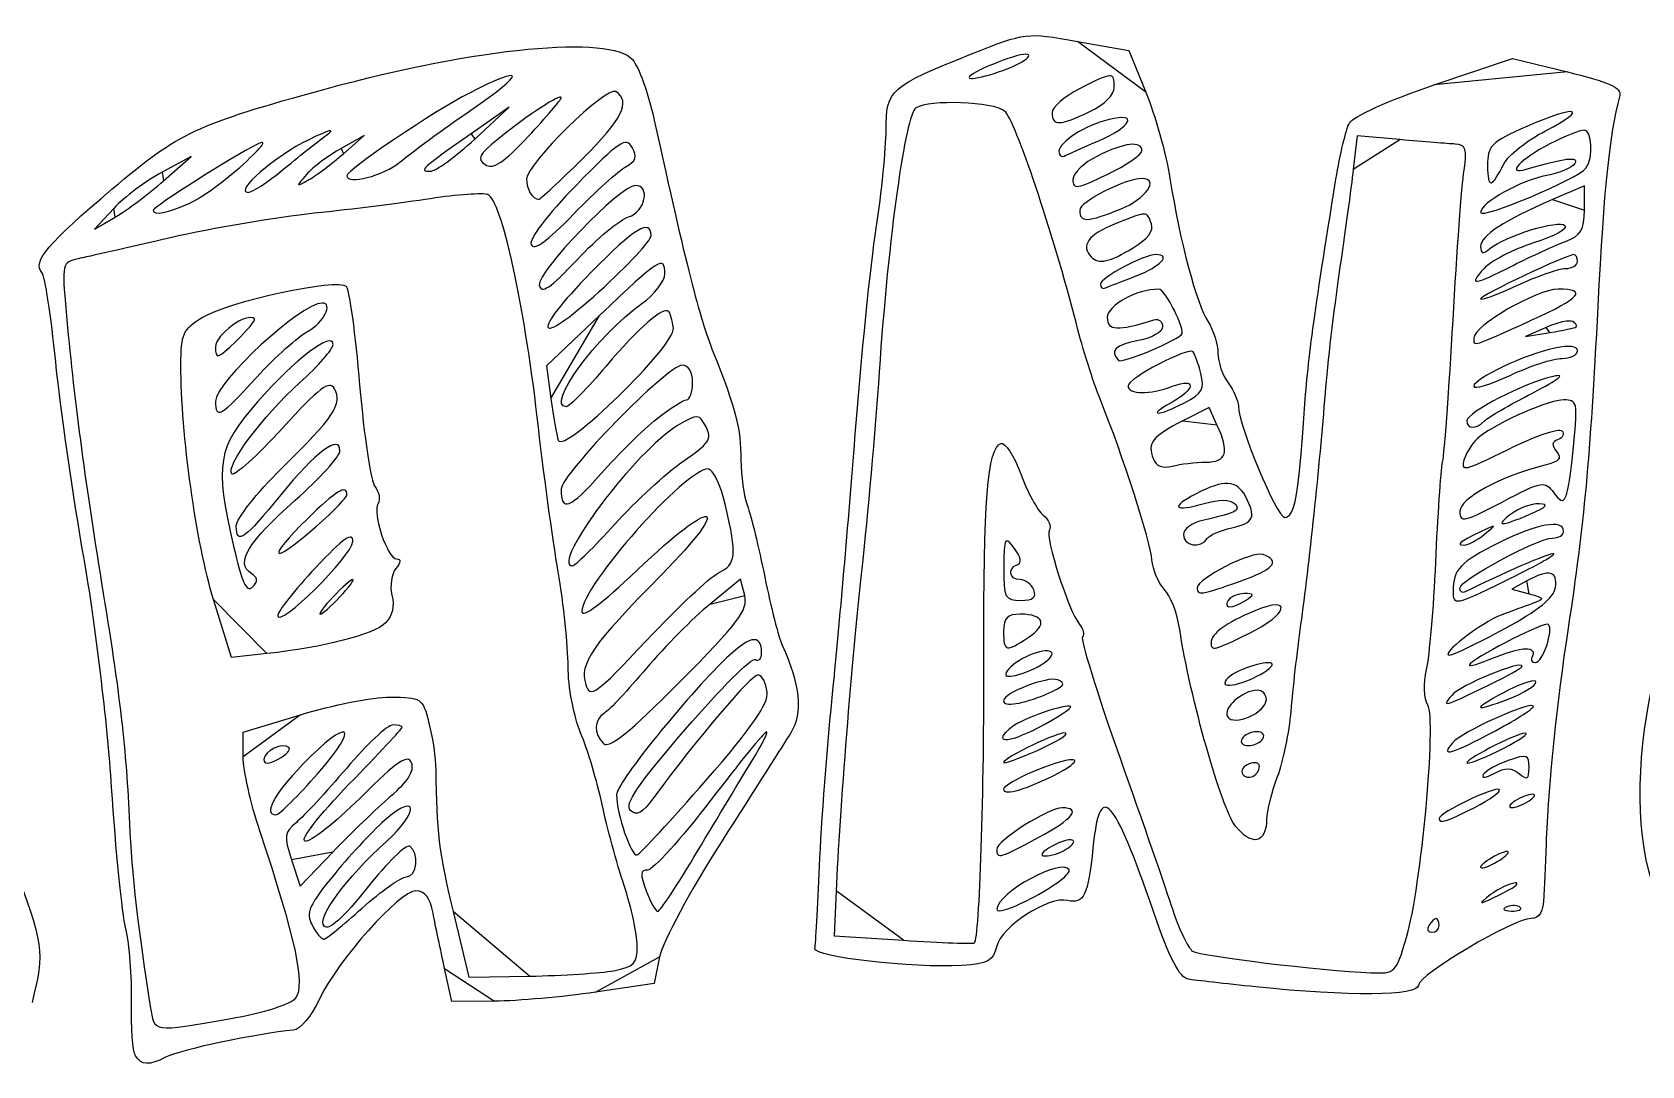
# Model space of a CAD drawing. Extents: x 6 to 668, y 3 to 275.
# Drawn here: x 197.6 to 430.4, y 125.2 to 274.6 of the extents above; entities that cross this region are included whole.
import ezdxf

# ---------------------------------------------------------------- set-up
doc = ezdxf.new("R2010")
doc.units = 0
doc.layers.get('0').update_dxf_attribs({"linetype": 'CONTINUOUS'})

msp = doc.modelspace()

# ---------------------------------------------------------------- linework, layer by layer
at = {"color": 7}
for points in [[(348.788328, 273.303089), (356.224512, 271.970585), (358.672056, 265.970585)], [(340.783192, 270.349233), (340.783192, 270.349233)], [(400.36996, 266.998457), (411.726784, 270.832993), (419.666864, 268.898705)], [(261.60692, 259.170481), (266.60692, 263.780753), (261.10692, 259.952081)], [(274.10692, 265.146897), (274.10692, 265.146897)], [(350.572992, 263.155801), (350.572992, 263.155801)], [(242.60692, 257.063121), (245.60692, 259.682593), (242.289832, 257.826593)], [(261.60692, 259.170481), (261.60692, 259.170481)], [(351.85692, 258.943721), (351.85692, 258.943721)], [(395.430952, 259.095921), (389.254992, 259.640769), (388.684944, 254.805681)], [(216.60692, 253.151257), (220.60692, 256.666353), (216.38004, 254.397329)], [(242.60692, 257.063121), (242.60692, 257.063121)], [(277.180968, 256.305337), (277.180968, 256.305337)], [(358.10692, 257.472953), (358.10692, 257.472953)], [(233.81272, 254.720585), (233.81272, 254.720585)], [(250.808736, 255.873137), (250.808736, 255.873137)], [(283.48436, 255.204153), (283.48436, 255.204153)], [(410.50588, 255.643553), (410.50588, 255.643553)], [(422.341584, 254.970585), (422.341584, 254.970585)], [(216.60692, 253.151257), (216.60692, 253.151257)], [(422.106944, 248.910297), (422.106944, 252.399513), (417.477344, 250.415049)], [(209.38004, 249.149585), (206.60692, 246.170873), (209.60692, 247.903513)], [(220.38904, 249.924809), (220.38904, 249.924809)], [(283.85692, 247.926937), (283.85692, 247.926937)], [(355.08668, 249.079169), (355.08668, 249.079169)], [(287.10692, 245.199089), (287.10692, 245.199089)], [(356.836048, 243.446929), (356.836048, 243.446937)], [(411.796384, 240.908529), (411.796384, 240.908529)], [(419.356944, 240.460817), (419.356944, 240.460817)], [(357.35692, 239.426465), (357.35692, 239.426465)], [(229.72572, 233.185129), (229.72572, 233.185129)], [(279.659736, 233.672145), (271.998896, 226.373713), (272.62756, 221.672145)], [(414.429824, 232.970585), (414.429824, 232.970585)], [(290.33536, 231.842985), (290.33536, 231.842985)], [(363.839528, 230.909449), (363.839528, 230.909449)], [(416.606944, 231.943593), (413.606944, 230.610025), (417.106944, 231.183945)], [(420.923424, 232.014097), (420.923424, 232.014097)], [(418.856944, 227.460817), (418.856944, 227.460817)], [(230.07468, 224.744937), (230.07468, 224.744937)], [(368.969168, 217.873585), (367.831408, 220.370681), (364.037008, 218.434929)], [(364.246832, 221.042929), (364.246832, 221.042937)], [(287.930552, 218.720585), (287.930552, 218.720585)], [(407.65692, 218.417505), (407.65692, 218.417505)], [(367.35692, 212.456937), (367.35692, 212.456937)], [(243.106432, 207.720586), (243.106432, 207.720586)], [(417.689104, 208.027354), (417.689104, 208.027354)], [(414.242144, 204.931434), (414.242144, 204.931448)], [(281.868272, 203.496256), (281.868272, 203.496256)], [(243.962592, 200.970584), (243.962592, 200.970584)], [(367.559368, 201.393648), (367.559368, 201.393648)], [(407.665792, 202.025752), (407.665792, 202.025752)], [(417.697824, 199.213032), (417.697824, 199.213032)], [(229.241552, 196.387376), (229.241552, 196.387376)], [(296.85692, 196.43756), (296.85692, 196.43756)], [(300.651072, 193.150712), (300.04744, 195.555744), (295.639056, 191.943408)], [(342.468552, 193.970584), (342.468552, 193.970584)], [(372.222712, 195.205304), (372.222712, 195.205304)], [(413.791184, 195.281864), (411.606944, 194.093152), (414.106944, 193.419512)], [(231.51392, 184.775856), (226.420928, 184.223184), (223.821648, 192.596888), (223.821648, 192.596888)], [(242.10692, 192.970584), (242.10692, 192.970584)], [(300.651072, 193.150712), (300.651072, 193.150712)], [(373.10692, 192.470584), (373.10692, 192.470584)], [(341.63352, 187.079968), (341.63352, 187.079968)], [(373.580168, 187.669848), (373.580168, 187.669848)], [(410.60692, 188.388088), (410.60692, 188.388088)], [(413.633824, 185.470584), (413.633824, 185.470584)], [(342.559872, 182.631072), (342.559872, 182.631072)], [(376.55692, 182.660512), (376.55692, 182.660512)], [(408.35692, 180.255424), (408.35692, 180.255424)], [(415.106944, 180.642592), (415.106944, 180.642592)], [(344.242112, 178.895832), (344.242112, 178.895832)], [(347.809696, 177.10112), (347.809704, 177.10112)], [(376.10692, 178.131104), (376.10692, 178.131104)], [(228.10692, 169.864752), (228.10692, 173.406296), (236.40852, 175.938448)], [(347.079376, 173.279016), (347.079376, 173.279016)], [(375.60692, 172.470584), (375.60692, 172.470584)], [(409.234776, 173.6194), (409.234776, 173.6194)], [(413.681904, 173.228976), (413.681904, 173.228936)], [(234.735688, 171.175104), (234.735688, 171.175144)], [(375.10692, 168.498216), (375.10692, 168.498216)], [(238.943424, 167.470584), (238.943416, 167.470584)], [(295.059632, 166.452992), (295.059632, 166.452992)], [(346.10692, 167.553392), (346.10692, 167.553392)], [(412.670864, 167.417496), (412.670864, 167.417536)], [(249.437992, 164.136152), (249.437992, 164.136152)], [(414.106944, 163.470584), (414.106944, 163.470584)], [(406.243656, 162.540344), (406.243656, 162.540344)], [(235.112976, 154.952208), (236.373088, 151.134056), (241.070056, 156.052328)], [(293.850336, 156.220584), (293.850344, 156.220584)], [(343.114248, 158.167056), (343.114248, 158.167056)], [(347.07796, 156.43152), (347.07796, 156.43152)], [(411.10692, 156.040952), (411.10692, 156.040952)], [(347.58096, 153.512592), (347.58096, 153.512592)], [(313.877, 150.470584), (313.60692, 143.970584), (323.60692, 143.314048)], [(412.023584, 151.106032), (412.023584, 151.106032)], [(245.317912, 147.970584), (245.318136, 147.970584)], [(258.48128, 147.470584), (260.747288, 137.970584), (269.52208, 138.127112)], [(412.836064, 148.074688), (412.836064, 148.074752)], [(401.10692, 145.470584), (401.10692, 145.470584)], [(396.37888, 143.720584), (396.37888, 143.720584)], [(288.338808, 140.924064), (287.536112, 137.060664), (279.07152, 135.807992)], [(264.456664, 134.512952), (258.3064, 134.470552), (257.254344, 139.220552)], [(374.60692, 136.572632), (374.60692, 136.572632)], [(226.10692, 131.965064), (226.10692, 131.965064)], [(212.511032, 126.625704), (212.511032, 126.625736)]]:
    msp.add_lwpolyline(points, close=True, dxfattribs=at)
for points in [[(240.10692, 266.448321), (262.059288, 272.453337), (281.163984, 274.274993), (284.422912, 270.673913)], [(333.479536, 271.492673), (341.322952, 274.623929), (341.379736, 274.630641), (348.788328, 273.303089)], [(284.422912, 270.673913), (285.3172, 269.685737), (286.735232, 265.748241), (287.574088, 261.923913)], [(321.10692, 260.512777), (321.10692, 266.292161), (321.641728, 266.766769), (333.479536, 271.492673)], [(341.3248, 271.440177), (339.765416, 271.477137), (333.10692, 268.763849), (333.10692, 268.091417)], [(333.10692, 268.091417), (333.10692, 267.440249), (338.517432, 269.031633), (340.783192, 270.349233)], [(340.783192, 270.349233), (341.812272, 270.947665), (342.048272, 271.423025), (341.3248, 271.440177)], [(261.063528, 263.373137), (269.132896, 268.932041), (269.0306, 269.981745), (260.82368, 265.834177)], [(354.10692, 266.655801), (354.10692, 268.926009), (353.903688, 268.917721), (349.06708, 266.450265)], [(419.666864, 268.898705), (425.644944, 267.442361), (427.512704, 266.594537), (427.225744, 265.467505)], [(209.1678, 251.967721), (218.911704, 260.188649), (221.285968, 261.299897), (240.10692, 266.448321)], [(260.82368, 265.834177), (255.80456, 263.297641), (243.10692, 254.732073), (243.10692, 253.882809)], [(274.10692, 265.146897), (274.10692, 265.819473), (269.378304, 262.731929), (265.02108, 259.214321)], [(282.007592, 266.031977), (280.629096, 266.883937), (269.10692, 255.618321), (269.10692, 253.418561)], [(277.180968, 256.305337), (282.94336, 261.979049), (284.262872, 264.638137), (282.007592, 266.031977)], [(349.06708, 266.450265), (346.888992, 265.339089), (345.10692, 263.764089), (345.10692, 262.950265)], [(350.572992, 263.155801), (352.700968, 264.170561), (354.10692, 265.563017), (354.10692, 266.655801)], [(358.672056, 265.970585), (360.018208, 262.670585), (361.588568, 257.045585), (362.161744, 253.470585)], [(388.116368, 261.488241), (388.630928, 262.449713), (393.853624, 264.798257), (400.36996, 266.998457)], [(427.225744, 265.467505), (425.669744, 259.357633), (424.952944, 252.473137), (424.053504, 234.998633)], [(250.808736, 255.873137), (252.379144, 257.194545), (256.993792, 260.569545), (261.063528, 263.373137)], [(269.35692, 259.567889), (271.969416, 262.350297), (274.10692, 264.860849), (274.10692, 265.146897)], [(325.425688, 263.688761), (323.898128, 262.717313), (321.446816, 245.127889), (320.099512, 225.470585)], [(338.257168, 263.220585), (336.597392, 264.574393), (327.34892, 264.911833), (325.425688, 263.688761)], [(348.626608, 232.470585), (345.306632, 245.526601), (339.750712, 262.002377), (338.257168, 263.220585)], [(345.10692, 262.950265), (345.10692, 261.042713), (346.230384, 261.084953), (350.572992, 263.155801)], [(416.492464, 260.366089), (422.989344, 263.709489), (420.974624, 264.186529), (413.785344, 261.007065)], [(240.157336, 259.737601), (241.628016, 260.798489), (240.608832, 260.538337), (237.60692, 259.086593)], [(287.574088, 261.923913), (292.207288, 240.801505), (294.076392, 233.432233), (296.059008, 228.470585)], [(353.35692, 262.011273), (349.867088, 261.153249), (346.10692, 258.743065), (346.10692, 257.364201)], [(351.85692, 258.943721), (356.61648, 260.993409), (357.627656, 263.061305), (353.35692, 262.011273)], [(386.181512, 253.391577), (386.75244, 256.923121), (387.623128, 260.566617), (388.116368, 261.488241)], [(413.785344, 261.007065), (408.598088, 258.713025), (408.10692, 258.220809), (408.10692, 255.316529)], [(237.60692, 259.086593), (232.734808, 256.730409), (226.678752, 251.470585), (228.837992, 251.470585)], [(228.10692, 255.518857), (231.001288, 258.181561), (231.714912, 259.212561), (230.10692, 258.408385)], [(233.81272, 254.720585), (235.954992, 256.508089), (238.810072, 258.765745), (240.157336, 259.737601)], [(261.10692, 259.952081), (253.96512, 254.980513), (253.396552, 254.460993), (255.15692, 254.515401)], [(255.15692, 254.515401), (255.954424, 254.540041), (258.85692, 256.634833), (261.60692, 259.170481)], [(265.02108, 259.214321), (262.190816, 256.929425), (261.863448, 256.291377), (263.10692, 255.483513)], [(263.10692, 255.483513), (264.261048, 254.733681), (265.702176, 255.675465), (269.35692, 259.567889)], [(284.365448, 257.973113), (283.49056, 259.536449), (282.507448, 258.872841), (276.301048, 252.529545)], [(319.665608, 246.285833), (320.458328, 251.409209), (321.10692, 257.811337), (321.10692, 260.512777)], [(346.85692, 256.708705), (347.269416, 256.931329), (349.519416, 257.937089), (351.85692, 258.943721)], [(358.10692, 257.472953), (358.10692, 258.971041), (355.607472, 258.678777), (351.672624, 256.720585)], [(403.43532, 258.454585), (402.429696, 258.507625), (398.827728, 258.796249), (395.430952, 259.095921)], [(404.70008, 254.664345), (405.172592, 257.760929), (404.968112, 258.373697), (403.43532, 258.454585)], [(410.50588, 255.643553), (411.111448, 256.858161), (413.805424, 258.983297), (416.492464, 260.366089)], [(417.134944, 258.484881), (412.855264, 256.301537), (410.614224, 253.885585), (413.731664, 254.815969)], [(422.067104, 260.470585), (421.495184, 260.470585), (419.275664, 259.577017), (417.134944, 258.484881)], [(422.341584, 254.970585), (423.450784, 256.480297), (423.251584, 260.470585), (422.067104, 260.470585)], [(230.10692, 258.408385), (226.51004, 256.609521), (215.10692, 249.366681), (215.10692, 248.880945)], [(242.289832, 257.826593), (240.465432, 256.805793), (238.215432, 255.117609), (237.289832, 254.075081)], [(237.60692, 253.311609), (238.70692, 253.934225), (240.95692, 255.622409), (242.60692, 257.063121)], [(270.847632, 250.470585), (271.071688, 250.470585), (273.921688, 253.096225), (277.180968, 256.305337)], [(283.48436, 255.204153), (284.931928, 255.966377), (285.133672, 256.600377), (284.365448, 257.973113)], [(346.10692, 257.364201), (346.10692, 256.781049), (346.444416, 256.486073), (346.85692, 256.708705)], [(351.672624, 256.720585), (349.738552, 255.758089), (348.145064, 254.223721), (348.13152, 253.310873)], [(353.10692, 254.063241), (355.85692, 255.389881), (358.10692, 256.924257), (358.10692, 257.472953)], [(413.731664, 254.815969), (419.243824, 256.461017), (421.377344, 256.717185), (420.721024, 255.655161)], [(216.38004, 254.397329), (214.055256, 253.149361), (210.905256, 250.787881), (209.38004, 249.149585)], [(220.38904, 249.924809), (222.158872, 250.724633), (225.63192, 253.241953), (228.10692, 255.518857)], [(228.837992, 251.470585), (229.431832, 251.470585), (231.670464, 252.933089), (233.81272, 254.720585)], [(237.289832, 254.075081), (235.688792, 252.271777), (235.704208, 252.234641), (237.60692, 253.311609)], [(243.10692, 253.882809), (243.10692, 252.489177), (248.418376, 253.861769), (250.808736, 255.873137)], [(275.95248, 248.372857), (279.062416, 251.586353), (282.451768, 254.660441), (283.48436, 255.204153)], [(348.13152, 253.310873), (348.11016, 251.867121), (348.757528, 251.965025), (353.10692, 254.063241)], [(388.684944, 254.805681), (388.371408, 252.146377), (387.457272, 245.470585), (386.653512, 239.970585)], [(403.110304, 232.970585), (403.67468, 242.870585), (404.39008, 252.632777), (404.70008, 254.664345)], [(407.10692, 248.567729), (407.10692, 247.507945), (421.215184, 253.437393), (422.341584, 254.970585)], [(416.689824, 253.920161), (412.899744, 253.209137), (407.10692, 249.973617), (407.10692, 248.567729)], [(408.10692, 255.316529), (408.10692, 251.953721), (408.707008, 252.035521), (410.50588, 255.643553)], [(420.721024, 255.655161), (420.344704, 255.046249), (418.530624, 254.265497), (416.689824, 253.920161)], [(198.9972, 239.873785), (197.610184, 241.446265), (199.840288, 244.098113), (209.1678, 251.967721)], [(209.60692, 247.903513), (211.25692, 248.856465), (214.40692, 251.217953), (216.60692, 253.151257)], [(269.10692, 253.418561), (269.10692, 251.893817), (269.947312, 250.470585), (270.847632, 250.470585)], [(276.301048, 252.529545), (272.10376, 248.239681), (269.449288, 244.741953), (269.765528, 243.917865)], [(284.85692, 252.465177), (282.644456, 252.455577), (270.579424, 239.959529), (270.946768, 238.058073)], [(283.85692, 247.926937), (286.229336, 248.642281), (287.073832, 252.474769), (284.85692, 252.465177)], [(358.12716, 253.470585), (355.680208, 253.470585), (349.10692, 250.112193), (349.10692, 248.862009)], [(355.08668, 249.079169), (358.656168, 250.507393), (360.707792, 253.470585), (358.12716, 253.470585)], [(362.161744, 253.470585), (363.638976, 244.256825), (366.0134, 235.344449), (367.680544, 232.755769)], [(381.584592, 219.470585), (382.09684, 227.148113), (382.91588, 233.191873), (386.181512, 253.391577)], [(215.10692, 248.880945), (215.10692, 248.075401), (217.221304, 248.493249), (220.38904, 249.924809)], [(255.193976, 250.552049), (251.330688, 249.952633), (243.76816, 249.006153), (238.388368, 248.448745)], [(263.530328, 251.138353), (262.808632, 251.415297), (259.057272, 251.151473), (255.193976, 250.552049)], [(270.640632, 218.970585), (268.798368, 235.159025), (265.427232, 250.410441), (263.530328, 251.138353)], [(417.477344, 250.415049), (410.525728, 247.435233), (407.10692, 245.199249), (407.10692, 243.632537)], [(238.388368, 248.448745), (233.008568, 247.891337), (223.65692, 246.295297), (217.60692, 244.901993)], [(269.765528, 243.917865), (270.130792, 242.966009), (272.074056, 244.365289), (275.95248, 248.372857)], [(276.446768, 241.773737), (279.284848, 244.784857), (282.619416, 247.553793), (283.85692, 247.926937)], [(287.10692, 245.199089), (287.10692, 247.768465), (284.721488, 246.318937), (278.488552, 239.962081)], [(349.10692, 248.862009), (349.10692, 247.071073), (350.163904, 247.109457), (355.08668, 249.079169)], [(354.12716, 246.862009), (350.373168, 245.359961), (349.201552, 243.709289), (350.773592, 242.137257)], [(359.479056, 246.943193), (358.761456, 248.813233), (359.013296, 248.817057), (354.12716, 246.862009)], [(356.836048, 243.446937), (358.97, 244.748049), (359.866392, 245.933825), (359.479056, 246.943193)], [(408.443248, 243.334761), (410.669968, 245.182769), (418.411744, 247.565729), (419.300784, 246.676745)], [(419.378544, 244.383777), (421.630224, 245.239841), (422.106944, 246.030737), (422.106944, 248.910297)], [(217.60692, 244.901993), (211.55692, 243.508689), (205.538496, 242.144025), (204.232656, 241.869409)], [(279.60692, 237.134873), (283.73192, 240.870873), (287.10692, 244.499769), (287.10692, 245.199089)], [(316.600888, 215.970585), (317.493768, 227.520585), (318.872904, 241.162449), (319.665608, 246.285833)], [(419.300784, 246.676745), (419.758704, 246.218825), (417.720864, 245.083697), (414.772304, 244.154233)], [(289.10692, 239.713633), (289.10692, 242.418353), (288.29568, 241.899561), (279.659736, 233.672145)], [(350.773592, 242.137257), (351.874384, 241.036457), (353.43592, 241.373801), (356.836048, 243.446929)], [(360.140848, 242.470585), (358.406768, 242.470585), (352.10692, 239.123385), (352.10692, 238.202041)], [(357.35692, 239.426465), (360.830408, 240.765753), (362.389528, 242.470585), (360.140848, 242.470585)], [(407.10692, 243.632537), (407.10692, 242.571977), (407.43584, 242.498681), (408.443248, 243.334761)], [(420.584944, 242.470585), (419.530624, 242.470585), (407.10692, 236.579281), (407.10692, 236.079305)], [(414.772304, 244.154233), (411.823664, 243.224777), (408.598, 241.565721), (407.60408, 240.467449)], [(411.796384, 240.908529), (414.465984, 242.249393), (417.877984, 243.813249), (419.378544, 244.383777)], [(421.106944, 241.470585), (421.106944, 242.020585), (420.872064, 242.470585), (420.584944, 242.470585)], [(200.988032, 226.970585), (200.33124, 233.570585), (199.435368, 239.377025), (198.9972, 239.873785)], [(204.232656, 241.869409), (201.924016, 241.383913), (201.876192, 241.171121), (202.502008, 234.170353)], [(278.488552, 239.962081), (269.507376, 230.802345), (270.32708, 228.730161), (279.60692, 237.134873)], [(270.946768, 238.058073), (271.209008, 236.700697), (272.465032, 237.549241), (276.446768, 241.773737)], [(386.653512, 239.970585), (385.849752, 234.470585), (384.928552, 226.595585), (384.6064, 222.470585)], [(407.60408, 240.467449), (405.265232, 237.883049), (405.907328, 237.950609), (411.796384, 240.908529)], [(412.356944, 238.006825), (415.244384, 239.351145), (418.394384, 240.455449), (419.356944, 240.460817)], [(419.356944, 240.460817), (420.319424, 240.466417), (421.106944, 240.920585), (421.106944, 241.470585)], [(222.1908, 233.375401), (226.045288, 235.719465), (241.866128, 239.148081), (242.99716, 237.884465)], [(242.99716, 237.884465), (243.447064, 237.381833), (244.329464, 230.943313), (244.958064, 223.576633)], [(285.75196, 235.380297), (287.597192, 236.705641), (289.10692, 238.655641), (289.10692, 239.713633)], [(352.10692, 238.202041), (352.10692, 237.708073), (352.444416, 237.456169), (352.85692, 237.642241)], [(352.85692, 237.642241), (353.269416, 237.828321), (355.294416, 238.631217), (357.35692, 239.426465)], [(407.10692, 236.079305), (407.10692, 235.795121), (409.469416, 236.662497), (412.356944, 238.006825)], [(239.541176, 235.470585), (236.5114, 235.470585), (224.10692, 224.045345), (224.10692, 221.254745)], [(237.501032, 231.413921), (239.751896, 232.618545), (241.186232, 235.470585), (239.541176, 235.470585)], [(274.863976, 220.470585), (271.743296, 220.470585), (279.188848, 230.666313), (285.75196, 235.380297)], [(360.536912, 237.470585), (357.32724, 237.470585), (353.10692, 235.132153), (353.10692, 233.353713)], [(363.839528, 230.909449), (364.516872, 231.471513), (361.49716, 237.470585), (360.536912, 237.470585)], [(418.302704, 237.470585), (415.236384, 237.470585), (406.10692, 232.184665), (406.10692, 230.409281)], [(414.429824, 232.970585), (421.609024, 236.222353), (422.683264, 237.470585), (418.302704, 237.470585)], [(202.502008, 234.170353), (203.565112, 222.277929), (205.203992, 209.757385), (207.633096, 194.970584)], [(219.10692, 226.524505), (219.10692, 231.010801), (219.410128, 231.684377), (222.1908, 233.375401)], [(229.72572, 233.185129), (228.689032, 234.221817), (224.10692, 230.909153), (224.10692, 229.122985)], [(227.096488, 229.960593), (228.740752, 231.535897), (229.923896, 232.986937), (229.72572, 233.185129)], [(289.682736, 234.228105), (288.888488, 235.022353), (285.432448, 232.019121), (280.613976, 226.347537)], [(290.33536, 231.842985), (290.186, 232.945217), (289.89232, 234.018521), (289.682736, 234.228105)], [(353.10692, 233.353713), (353.10692, 231.465849), (354.5704, 231.394089), (359.85692, 233.022729)], [(359.85692, 233.022729), (360.544416, 233.234529), (361.10692, 232.797025), (361.10692, 232.050497)], [(401.6106, 212.470585), (401.871056, 213.845585), (402.545928, 223.070585), (403.110304, 232.970585)], [(406.10692, 230.409281), (406.10692, 229.143601), (405.713112, 229.022409), (414.429824, 232.970585)], [(420.423424, 232.773737), (419.974384, 233.050625), (418.256944, 232.677057), (416.606944, 231.943593)], [(424.053504, 234.998633), (422.898784, 212.566041), (422.084624, 203.738288), (419.762384, 188.470584)], [(230.07468, 224.744937), (232.725936, 227.645833), (236.067792, 230.646873), (237.501032, 231.413921)], [(241.10692, 229.471553), (241.10692, 231.536209), (235.596312, 227.342329), (230.188976, 221.162401)], [(273.6878, 215.622561), (274.372944, 213.482569), (290.671432, 229.362881), (290.33536, 231.842985)], [(352.100072, 221.470585), (351.098752, 223.945585), (349.535688, 228.895585), (348.626608, 232.470585)], [(354.730744, 227.180097), (355.200552, 226.710289), (362.264432, 229.602409), (363.839528, 230.909449)], [(361.10692, 232.050497), (361.10692, 231.291001), (359.565352, 230.403969), (357.60692, 230.036569)], [(367.680544, 232.755769), (368.465048, 231.537625), (369.10692, 229.486129), (369.10692, 228.196905)], [(417.106944, 231.183945), (419.031904, 231.499601), (420.749344, 231.873169), (420.923424, 232.014097)], [(420.923424, 232.014097), (421.097504, 232.155017), (420.872224, 232.496857), (420.423424, 232.773737)], [(224.10692, 229.122985), (224.10692, 227.274329), (224.369392, 227.347873), (227.096488, 229.960593)], [(236.297352, 223.951897), (238.942616, 226.330217), (241.10692, 228.814057), (241.10692, 229.471553)], [(296.059008, 228.470585), (299.395464, 220.120865), (300.10692, 217.365257), (300.10692, 212.792289)], [(357.60692, 230.036569), (354.259912, 229.408665), (353.378016, 228.532817), (354.730744, 227.180097)], [(365.503696, 228.407145), (364.781872, 229.128969), (356.10692, 224.583617), (356.10692, 223.483585)], [(366.615888, 225.290889), (366.246536, 226.762465), (365.746056, 228.164785), (365.503696, 228.407145)], [(369.10692, 228.196905), (369.10692, 226.907673), (369.767608, 224.979337), (370.57512, 223.911721)], [(417.856944, 228.962769), (413.657104, 228.101201), (406.10692, 224.544321), (406.10692, 223.427385)], [(421.106944, 228.550041), (421.106944, 229.237985), (419.928144, 229.387681), (417.856944, 228.962769)], [(418.856944, 227.460817), (420.094384, 227.466417), (421.106944, 227.956345), (421.106944, 228.550041)], [(205.097368, 198.470584), (203.494032, 207.545586), (201.644832, 220.370585), (200.988032, 226.970585)], [(223.821648, 192.596888), (221.291528, 200.747784), (219.10692, 216.468441), (219.10692, 226.524505)], [(291.599632, 226.470585), (289.493432, 226.470585), (274.10692, 210.724425), (274.10692, 208.569002)], [(280.613976, 226.347537), (277.867864, 223.115217), (275.28036, 220.470585), (274.863976, 220.470585)], [(293.10692, 223.970585), (293.10692, 225.531521), (292.540744, 226.470585), (291.599632, 226.470585)], [(411.35692, 225.006825), (414.244384, 226.351145), (417.619424, 227.455449), (418.856944, 227.460817)], [(224.10692, 221.254745), (224.10692, 218.576537), (224.816272, 218.991393), (230.07468, 224.744937)], [(226.479336, 210.764833), (225.45812, 211.786057), (230.908768, 219.107089), (236.297352, 223.951897)], [(241.31032, 223.071625), (240.595968, 224.348089), (239.172136, 223.268865), (233.789016, 217.370729)], [(244.958064, 223.576633), (245.586664, 216.209961), (246.591048, 209.592178), (247.19004, 208.870442)], [(292.244416, 221.470585), (292.7188, 221.470585), (293.10692, 222.595585), (293.10692, 223.970585)], [(320.099512, 225.470585), (319.515208, 216.945585), (318.407408, 204.345584), (317.637728, 197.470584)], [(362.541824, 223.445825), (366.024712, 224.770017), (365.8852, 222.956673), (362.35692, 221.042553)], [(364.246832, 221.042937), (366.841616, 222.384761), (367.18896, 223.007569), (366.615888, 225.290889)], [(370.57512, 223.911721), (371.382624, 222.844097), (372.057624, 221.331985), (372.07512, 220.551465)], [(417.606944, 224.858713), (413.454944, 223.925569), (405.10692, 219.648073), (405.10692, 218.453745)], [(406.10692, 223.427385), (406.10692, 222.951753), (408.469416, 223.662497), (411.35692, 225.006825)], [(414.606944, 222.448681), (418.451264, 224.424841), (419.529104, 225.290705), (417.606944, 224.858713)], [(233.66168, 211.533393), (241.294576, 219.029385), (242.529728, 220.892649), (241.31032, 223.071625)], [(272.62756, 221.672145), (272.97332, 219.086289), (273.450432, 216.363977), (273.6878, 215.622561)], [(287.930552, 218.720585), (289.828808, 220.233089), (291.770048, 221.470585), (292.244416, 221.470585)], [(359.566872, 198.312992), (359.349304, 201.035568), (355.352176, 213.432281), (352.100072, 221.470585)], [(356.10692, 223.483585), (356.10692, 222.199297), (359.215208, 222.181065), (362.541824, 223.445825)], [(384.6064, 222.470585), (383.795888, 212.092241), (382.23676, 197.3154), (381.07176, 188.970584)], [(419.145664, 221.470585), (417.020544, 221.470585), (409.835456, 218.343241), (407.00244, 216.185145)], [(407.65692, 218.417505), (408.179416, 218.938305), (411.30692, 220.752337), (414.606944, 222.448681)], [(420.578144, 215.220585), (421.165824, 221.068361), (421.073584, 221.470585), (419.145664, 221.470585)], [(230.188976, 221.162401), (224.354288, 214.494041), (223.986544, 212.291345), (226.70928, 200.320352)], [(273.670384, 196.589592), (272.880288, 201.199136), (271.516896, 211.270585), (270.640632, 218.970585)], [(295.06412, 217.550561), (294.039032, 219.465969), (293.91632, 219.471857), (290.95448, 217.747753)], [(362.35692, 221.042553), (358.67392, 219.044489), (360.382944, 219.044833), (364.246832, 221.042929)], [(372.07512, 220.551465), (372.1416, 217.583393), (377.61536, 204.470584), (378.787824, 204.470584)], [(378.787824, 204.470584), (380.206392, 204.470584), (380.794088, 207.622634), (381.584592, 219.470585)], [(233.789016, 217.370729), (230.136936, 213.369241), (226.847592, 210.396593), (226.479336, 210.764833)], [(242.10692, 214.107929), (242.10692, 216.566145), (238.60704, 213.951625), (233.542928, 207.710338)], [(290.95448, 217.747753), (285.01532, 214.290529), (272.412408, 197.470584), (275.761136, 197.470584)], [(279.887136, 210.793161), (282.41276, 213.640745), (286.032288, 217.208089), (287.930552, 218.720585)], [(291.720968, 212.549057), (295.527992, 215.168353), (295.978408, 215.842201), (295.06412, 217.550561)], [(364.037008, 218.434929), (359.59672, 216.169657), (358.871232, 215.248369), (359.741576, 212.980265)], [(367.35692, 212.456937), (370.38936, 212.471977), (370.800672, 213.853865), (368.969168, 217.873585)], [(405.10692, 218.453745), (405.10692, 217.205609), (406.42232, 217.186913), (407.65692, 218.417505)], [(411.101984, 214.308225), (414.961504, 216.224017), (418.454064, 217.432681), (418.863104, 216.994137)], [(418.863104, 216.994137), (419.272224, 216.555593), (419.025664, 215.989625), (418.315184, 215.736441)], [(313.456216, 179.970584), (314.29292, 188.220584), (315.708016, 204.420584), (316.600888, 215.970585)], [(335.254632, 184.470584), (335.171232, 206.647018), (335.802032, 214.540921), (337.708168, 215.172945)], [(337.708168, 215.172945), (338.313856, 215.373777), (339.606312, 213.385401), (340.58028, 210.754337)], [(404.74128, 212.893937), (404.144, 211.012073), (404.71928, 211.139977), (411.101984, 214.308225)], [(407.00244, 216.185145), (406.119968, 215.512921), (405.102448, 214.031873), (404.74128, 212.893937)], [(418.315184, 215.736441), (417.380464, 215.403329), (417.318784, 214.920225), (418.092064, 213.988497)], [(417.689104, 208.027354), (419.372224, 205.725482), (419.707904, 206.561226), (420.578144, 215.220585)], [(235.638888, 206.96117), (239.196312, 210.103721), (242.10692, 213.319761), (242.10692, 214.107929)], [(281.868272, 203.496256), (284.867368, 206.810378), (289.301088, 210.884137), (291.720968, 212.549057)], [(300.10692, 212.792289), (300.10692, 210.486961), (300.530296, 207.487202), (301.047768, 206.126154)], [(359.741576, 212.980265), (360.172888, 211.856305), (361.074008, 211.495001), (362.494832, 211.876369)], [(362.494832, 211.876369), (363.65648, 212.188169), (365.844416, 212.449425), (367.35692, 212.456937)], [(400.613544, 197.970584), (400.901456, 204.570584), (401.350128, 211.095585), (401.6106, 212.470585)], [(416.383824, 212.004913), (409.998856, 210.404625), (404.10692, 207.213234), (404.10692, 205.355106)], [(418.092064, 213.988497), (418.907984, 213.005409), (418.503984, 212.536297), (416.383824, 212.004913)], [(227.10692, 203.200064), (227.10692, 204.242944), (230.05656, 207.992946), (233.66168, 211.533393)], [(274.10692, 208.569002), (274.10692, 205.182122), (275.326888, 205.651546), (279.887136, 210.793161)], [(295.357192, 211.470585), (292.079456, 211.470585), (277.10692, 194.578544), (277.10692, 190.8806)], [(297.879528, 206.191306), (297.1768, 209.213938), (296.098608, 211.470585), (295.357192, 211.470585)], [(340.58028, 210.754337), (341.554256, 208.123274), (343.016248, 205.438034), (343.829168, 204.78712)], [(373.071736, 207.53633), (371.816328, 209.882073), (369.983152, 209.975065), (365.964328, 207.89685)], [(410.216592, 206.688514), (416.084304, 209.764305), (416.380224, 209.817321), (417.689104, 208.027354)], [(233.542928, 207.710338), (228.337648, 201.295064), (227.10692, 200.432584), (227.10692, 203.200064)], [(243.106432, 207.720586), (243.107232, 209.28213), (241.546592, 208.337082), (237.394768, 204.262376)], [(238.106432, 202.665104), (240.85616, 205.033122), (243.10616, 207.30809), (243.106432, 207.720586)], [(247.19004, 208.870442), (247.789024, 208.148706), (247.98336, 207.07969), (247.621912, 206.494842)], [(285.09596, 196.837904), (296.32624, 207.56725), (299.290608, 207.00089), (288.602912, 196.16788)], [(365.964328, 207.89685), (362.124528, 205.91121), (362.703832, 205.207802), (367.132816, 206.478018)], [(371.118392, 202.973104), (374.33248, 203.67904), (374.6896, 204.51332), (373.071736, 207.53633)], [(229.241552, 196.387376), (226.943072, 197.80792), (228.855472, 200.968808), (235.638888, 206.96117)], [(247.621912, 206.494842), (246.753568, 205.089842), (248.968448, 198.470584), (250.30692, 198.470584)], [(296.85692, 196.43756), (299.443488, 197.706), (299.570536, 198.917872), (297.879528, 206.191306)], [(301.047768, 206.126154), (301.56524, 204.765104), (302.69816, 200.123304), (303.56536, 195.811048)], [(371.483808, 206.493698), (372.491128, 205.486386), (371.796952, 205.117506), (366.85692, 204.035056)], [(367.132816, 206.478018), (369.294808, 207.098066), (370.873752, 207.103762), (371.483808, 206.493698)], [(404.10692, 205.355106), (404.10692, 203.675008), (404.725008, 203.809904), (410.216592, 206.688514)], [(411.548064, 205.002394), (409.053992, 203.115976), (410.00296, 203.090984), (414.242144, 204.931434)], [(415.548064, 206.43145), (414.415664, 206.45297), (412.615664, 205.809898), (411.548064, 205.002394)], [(414.242144, 204.931448), (416.723584, 206.008802), (417.066464, 206.402578), (415.548064, 206.43145)], [(433.576784, 147.703296), (426.393104, 160.902112), (431.117984, 190.207592), (442.958144, 205.889786)], [(237.394768, 204.262376), (231.504832, 198.48184), (231.98844, 197.396408), (238.106432, 202.665104)], [(275.761136, 197.470584), (276.120952, 197.470584), (278.86916, 200.182136), (281.868272, 203.496256)], [(343.829168, 204.78712), (344.64208, 204.136216), (345.043208, 203.176512), (344.720552, 202.654448)], [(344.720552, 202.654448), (344.075936, 201.611448), (347.500984, 190.905616), (349.092952, 188.987416)], [(366.85692, 204.035056), (365.344416, 203.70364), (364.10692, 202.766056), (364.10692, 201.951536)], [(367.559368, 201.393648), (367.873136, 201.901336), (369.474688, 202.612088), (371.118392, 202.973104)], [(407.665792, 202.025752), (409.496104, 203.492128), (409.464192, 203.512944), (407.10692, 202.390296)], [(419.106944, 202.470584), (419.106944, 204.2336), (415.187984, 203.545008), (409.82368, 200.83944)], [(226.70928, 200.320352), (227.90812, 195.049472), (228.598552, 193.562216), (229.45092, 194.414584)], [(233.10692, 190.273192), (233.10692, 188.289632), (243.889176, 198.914696), (243.962592, 200.970584)], [(243.962592, 200.970584), (244.016192, 202.471888), (242.671656, 201.5252), (238.570464, 197.17396)], [(339.673328, 199.98212), (338.267256, 201.842584), (338.16848, 201.664824), (338.13872, 197.220584)], [(364.10692, 201.951536), (364.10692, 200.328248), (366.647224, 199.91776), (367.559368, 201.393648)], [(409.82368, 200.83944), (404.043064, 197.923904), (403.144648, 196.979496), (403.122232, 193.794928)], [(407.10692, 202.390296), (404.045888, 200.932488), (403.478584, 200.470584), (404.74912, 200.470584)], [(404.10692, 194.247928), (404.10692, 195.427312), (415.310464, 201.470584), (417.496864, 201.470584)], [(404.74912, 200.470584), (405.285672, 200.470584), (406.598168, 201.170408), (407.665792, 202.025752)], [(417.496864, 201.470584), (418.382384, 201.470584), (419.106944, 201.920584), (419.106944, 202.470584)], [(209.081232, 165.470584), (208.493448, 174.545584), (206.700712, 189.395584), (205.097368, 198.470584)], [(250.30692, 198.470584), (250.976176, 198.470584), (250.932832, 197.965736), (250.186312, 197.06624)], [(340.141528, 197.648784), (340.77076, 197.858528), (340.587312, 198.772784), (339.673328, 199.98212)], [(361.351832, 194.082816), (360.486912, 194.947736), (359.683672, 196.85132), (359.566872, 198.312992)], [(375.652392, 199.091512), (374.103672, 199.685808), (366.10692, 195.660344), (366.10692, 194.28644)], [(372.222712, 195.205304), (377.226336, 196.98244), (378.218592, 198.106768), (375.652392, 199.091512)], [(399.2812, 182.470584), (399.726072, 184.395584), (400.325616, 191.370584), (400.613544, 197.970584)], [(417.697824, 199.213032), (417.430224, 199.480608), (409.554928, 196.091944), (404.85692, 193.687728)], [(410.573504, 195.245016), (414.680144, 197.239168), (417.886064, 199.024776), (417.697824, 199.213032)], [(229.45092, 194.414584), (230.303288, 195.26696), (230.250568, 195.763768), (229.241552, 196.387376)], [(238.570464, 197.17396), (235.565512, 193.985816), (233.10692, 190.880472), (233.10692, 190.273192)], [(250.186312, 197.06624), (249.54528, 196.293848), (249.297728, 194.558536), (249.636192, 193.209992)], [(275.10692, 182.922496), (275.10692, 185.829856), (274.46048, 191.980048), (273.670384, 196.589592)], [(288.602912, 196.16788), (278.558688, 185.987104), (276.706928, 183.3062), (277.655248, 180.31832)], [(277.10692, 190.8806), (277.10692, 189.810544), (279.993424, 191.96296), (285.09596, 196.837904)], [(286.488168, 186.701152), (290.95348, 191.449312), (295.619424, 195.830696), (296.85692, 196.43756)], [(303.56536, 195.811048), (304.432552, 191.498792), (305.562952, 187.070584), (306.077352, 185.970584)], [(317.637728, 197.470584), (316.162904, 184.297032), (314.331512, 161.409016), (313.877, 150.470584)], [(338.13872, 197.220584), (338.10928, 192.828096), (338.29272, 192.470584), (340.575536, 192.470584)], [(340.499928, 195.470584), (338.885632, 195.470584), (338.61116, 197.138664), (340.141528, 197.648784)], [(417.926464, 194.32884), (418.285984, 196.738496), (417.008624, 197.032872), (413.791184, 195.281864)], [(207.633096, 194.970584), (210.3046, 178.708176), (211.198192, 170.976432), (211.654648, 160.174264)], [(243.955552, 195.470584), (243.680552, 195.470584), (242.398672, 194.345584), (241.10692, 192.970584)], [(242.10692, 192.970584), (243.398672, 194.345584), (244.230552, 195.470584), (243.955552, 195.470584)], [(342.468552, 193.970584), (342.15196, 194.795584), (341.266088, 195.470584), (340.499928, 195.470584)], [(340.575536, 192.470584), (342.359016, 192.470584), (342.8844, 192.886888), (342.468552, 193.970584)], [(363.581768, 188.2404), (363.220232, 190.5888), (362.21676, 193.217888), (361.351832, 194.082816)], [(366.10692, 194.28644), (366.10692, 193.150024), (366.677144, 193.235688), (372.222712, 195.205304)], [(372.915936, 193.455272), (371.985896, 193.463672), (370.94684, 193.020584), (370.60692, 192.470584)], [(373.10692, 192.470584), (374.399608, 193.305984), (374.373208, 193.442072), (372.915936, 193.455272)], [(373.580168, 187.669848), (379.264264, 190.431392), (380.005352, 193.29064), (374.433624, 190.962616)], [(403.122232, 193.794928), (403.107432, 191.69156), (403.354976, 191.739736), (410.573504, 195.245016)], [(404.85692, 193.687728), (404.444416, 193.476632), (404.10692, 193.728688), (404.10692, 194.247928)], [(410.60692, 188.388088), (415.449024, 191.01596), (417.705424, 192.847336), (417.926464, 194.32884)], [(414.106944, 193.419512), (416.440464, 192.790728), (416.473744, 192.697184), (414.606944, 192.014496)], [(241.10692, 192.970584), (239.815168, 191.595584), (238.983288, 190.470584), (239.258288, 190.470584)], [(239.258288, 190.470584), (239.533288, 190.470584), (240.815168, 191.595584), (242.10692, 192.970584)], [(249.636192, 193.209992), (250.031512, 191.634896), (249.694512, 190.20104), (248.693808, 189.200328)], [(295.639056, 191.943408), (293.214448, 189.956624), (289.075816, 185.77496), (286.442112, 182.650824)], [(291.287464, 180.701488), (299.751232, 189.230608), (301.16364, 191.108456), (300.651072, 193.150712)], [(374.433624, 190.962616), (370.286112, 189.22968), (368.10692, 187.640256), (368.10692, 186.348136)], [(370.60692, 192.470584), (369.824744, 191.204984), (371.148552, 191.204984), (373.10692, 192.470584)], [(414.606944, 192.014496), (413.506944, 191.61224), (411.476464, 190.865024), (410.09472, 190.354024)], [(248.693808, 189.200328), (247.028472, 187.534992), (239.810992, 185.676216), (231.51392, 184.775856)], [(340.547904, 190.470584), (338.610848, 190.470584), (338.10692, 189.954464), (338.10692, 187.970584)], [(341.63352, 187.079968), (344.502016, 188.95948), (344.018192, 190.470584), (340.547904, 190.470584)], [(349.092952, 188.987416), (349.641088, 188.326952), (349.827792, 187.524784), (349.50784, 187.20484)], [(381.07176, 188.970584), (380.534272, 185.120584), (379.891072, 179.495584), (379.642432, 176.470584)], [(410.09472, 190.354024), (407.248, 189.301224), (401.076008, 184.530144), (402.60692, 184.565792)], [(416.919904, 188.990968), (416.453344, 189.457496), (407.222672, 184.816424), (405.60692, 183.30296)], [(415.028864, 183.470584), (416.083184, 183.470584), (417.705184, 188.205632), (416.919904, 188.990968)], [(277.655248, 180.31832), (278.311, 178.252232), (279.033656, 178.774456), (286.488168, 186.701152)], [(303.10692, 184.852552), (303.10692, 187.83152), (301.250424, 187.378792), (297.31072, 183.439096)], [(338.10692, 187.970584), (338.10692, 185.027744), (338.391672, 184.955832), (341.63352, 187.079968)], [(349.50784, 187.20484), (349.187888, 186.884888), (351.611032, 179.051296), (354.892608, 169.79684)], [(371.631072, 159.837832), (369.624112, 162.354808), (365.120256, 178.246976), (363.581768, 188.2404)], [(368.10692, 186.348136), (368.10692, 185.107848), (368.50432, 185.203808), (373.580168, 187.669848)], [(402.60692, 184.565792), (403.15692, 184.578592), (406.75692, 186.298632), (410.60692, 188.388088)], [(419.762384, 188.470584), (418.092304, 177.490248), (416.947744, 166.436488), (416.604224, 157.970584)], [(292.1066, 173.862296), (297.150024, 179.704144), (301.688312, 184.229304), (302.191688, 183.918192)], [(302.191688, 183.918192), (302.695064, 183.607088), (303.10692, 184.027552), (303.10692, 184.852552)], [(306.077352, 185.970584), (308.653968, 180.46068), (309.08548, 176.114928), (307.331736, 173.337592)], [(333.890768, 142.931224), (334.624176, 143.638464), (335.327632, 165.063784), (335.254632, 184.470584)], [(345.10692, 184.698464), (345.10692, 185.895104), (341.00252, 184.632144), (339.142632, 182.86324)], [(342.559872, 182.631072), (343.960752, 183.26936), (345.10692, 184.19968), (345.10692, 184.698464)], [(408.3248, 183.918424), (410.36964, 184.772112), (412.758704, 185.470584), (413.633824, 185.470584)], [(413.633824, 185.470584), (414.508944, 185.470584), (414.946864, 185.020584), (414.606944, 184.470584)], [(414.606944, 184.470584), (414.267024, 183.920584), (414.456864, 183.470584), (415.028864, 183.470584)], [(276.925872, 173.303496), (275.925448, 175.686584), (275.10692, 180.015144), (275.10692, 182.922496)], [(286.442112, 182.650824), (283.8084, 179.526696), (281.080552, 176.610728), (280.380232, 176.170896)], [(297.31072, 183.439096), (291.178848, 177.307216), (282.10624, 165.917488), (282.112496, 164.359264)], [(302.60692, 181.710352), (301.729448, 181.866184), (293.71412, 172.444144), (287.458688, 163.903576)], [(303.90092, 179.234088), (303.739224, 180.498352), (303.15692, 181.61268), (302.60692, 181.710352)], [(339.142632, 182.86324), (337.322208, 181.13184), (339.016736, 181.01672), (342.559872, 182.631072)], [(370.10692, 180.516776), (370.10692, 179.508024), (374.61828, 181.007432), (376.55692, 182.660512)], [(372.672016, 182.495336), (371.261208, 181.958944), (370.10692, 181.068592), (370.10692, 180.516776)], [(376.55692, 182.660512), (377.872184, 183.78204), (375.827656, 183.695112), (372.672016, 182.495336)], [(399.463296, 177.327696), (398.875368, 178.302432), (398.801312, 180.394016), (399.2812, 182.470584)], [(413.106944, 182.93488), (413.106944, 183.894568), (404.119216, 180.189576), (402.918872, 178.735064)], [(405.60692, 183.30296), (405.05692, 182.787776), (406.279968, 183.064736), (408.3248, 183.918424)], [(408.35692, 180.255424), (410.969416, 181.501256), (413.106944, 182.707008), (413.106944, 182.93488)], [(280.213568, 171.763936), (281.02244, 170.955064), (284.002256, 173.360024), (291.287464, 180.701488)], [(311.471576, 154.072488), (311.72644, 160.066432), (312.619528, 171.720584), (313.456216, 179.970584)], [(345.947176, 180.968192), (344.452176, 181.551064), (338.10692, 179.104264), (338.10692, 177.944904)], [(344.242112, 178.895832), (346.863312, 180.006112), (347.24012, 180.464104), (345.947176, 180.968192)], [(374.798048, 179.470584), (372.682088, 179.470584), (369.741992, 176.870072), (370.489856, 175.659992)], [(376.10692, 178.131104), (376.10692, 178.867816), (375.517928, 179.470584), (374.798048, 179.470584)], [(402.918872, 178.735064), (401.47552, 176.986128), (401.537568, 177.003464), (408.35692, 180.255424)], [(411.10692, 179.470584), (408.90692, 178.348224), (407.10692, 177.250288), (407.10692, 177.030704)], [(415.106944, 180.642592), (415.106944, 181.120344), (413.306944, 180.592992), (411.10692, 179.470584)], [(411.10692, 178.202728), (413.306944, 179.066904), (415.106944, 180.164856), (415.106944, 180.642592)], [(236.40852, 175.938448), (240.974408, 177.331112), (246.807064, 178.470584), (249.369976, 178.470584)], [(249.369976, 178.470584), (253.917904, 178.470584), (254.052816, 178.380488), (254.986832, 174.720584)], [(295.059632, 166.452992), (301.771576, 174.154728), (304.11692, 177.545184), (303.90092, 179.234088)], [(338.10692, 177.944904), (338.10692, 177.044184), (340.888456, 177.475312), (344.242112, 178.895832)], [(347.809704, 177.10112), (347.298936, 177.61188), (340.919184, 175.424528), (339.35692, 174.203032)], [(343.147536, 174.086984), (345.91988, 175.536608), (348.017848, 176.892968), (347.809696, 177.10112)], [(370.489856, 175.659992), (371.402936, 174.182592), (376.10692, 176.252008), (376.10692, 178.131104)], [(396.37888, 143.720584), (398.519448, 150.990872), (400.74204, 175.207648), (399.463296, 177.327696)], [(414.721824, 177.188968), (414.060304, 177.850496), (404.299856, 173.407976), (403.01596, 171.860968)], [(407.10692, 177.030704), (407.10692, 176.811128), (408.90692, 177.338536), (411.10692, 178.202728)], [(409.234776, 173.6194), (412.484064, 175.351256), (414.953264, 176.95756), (414.721824, 177.188968)], [(238.943416, 167.470584), (245.26492, 174.652176), (243.413832, 175.686048), (236.70536, 168.720584)], [(254.986832, 174.720584), (255.513184, 172.658088), (255.956072, 169.620584), (255.971032, 167.970584)], [(280.380232, 176.170896), (278.812752, 175.186456), (278.73908, 173.238424), (280.213568, 171.763936)], [(379.642432, 176.470584), (379.393792, 173.445584), (378.516336, 169.170584), (377.692528, 166.970584)], [(249.756888, 174.470584), (249.014368, 174.470584), (246.00972, 171.658088), (243.079888, 168.220584)], [(243.45952, 165.917352), (247.665592, 170.234032), (251.10692, 173.924424), (251.10692, 174.118224)], [(251.10692, 174.118224), (251.10692, 174.312024), (250.499408, 174.470584), (249.756888, 174.470584)], [(280.027288, 162.970584), (279.321928, 166.270584), (277.926288, 170.920392), (276.925872, 173.303496)], [(284.1236, 162.105672), (283.219768, 162.970088), (285.123408, 165.773592), (292.1066, 173.862296)], [(303.815592, 173.470584), (303.543656, 173.470584), (299.87184, 168.970584), (295.655992, 163.470584)], [(307.331736, 173.337592), (306.383088, 171.835264), (301.9022, 164.796896), (297.374208, 157.696776)], [(301.69144, 169.220584), (303.131648, 171.558088), (304.08752, 173.470584), (303.815592, 173.470584)], [(339.35692, 174.203032), (336.247312, 171.77168), (338.582856, 171.700184), (343.147536, 174.086984)], [(347.079376, 173.279016), (346.222112, 173.600272), (338.10692, 169.742752), (338.10692, 169.013992)], [(343.00468, 170.784312), (345.69844, 171.98676), (347.532064, 173.109376), (347.079376, 173.279016)], [(372.60692, 172.470584), (372.267, 171.920584), (372.66396, 171.470584), (373.488888, 171.470584)], [(374.724952, 173.470584), (373.899952, 173.470584), (372.94684, 173.020584), (372.60692, 172.470584)], [(373.488888, 171.470584), (374.313888, 171.470584), (375.267, 171.920584), (375.60692, 172.470584)], [(375.60692, 172.470584), (375.94684, 173.020584), (375.54988, 173.470584), (374.724952, 173.470584)], [(403.01596, 171.860968), (401.258912, 169.743848), (402.759672, 170.168208), (409.234776, 173.6194)], [(413.681904, 173.228936), (413.229504, 173.68136), (405.10692, 169.640712), (405.10692, 168.96328)], [(409.584976, 170.672208), (412.047904, 171.8688), (413.891504, 173.019336), (413.681904, 173.228976)], [(234.735688, 171.175144), (233.911432, 171.999408), (231.10692, 170.679096), (231.10692, 169.466784)], [(233.192568, 169.516384), (234.339672, 170.130296), (235.03408, 170.876712), (234.735688, 171.175104)], [(252.468432, 168.970896), (251.955312, 170.308056), (250.48428, 169.306744), (245.072896, 163.936824)], [(338.10692, 169.013992), (338.10692, 168.785224), (340.310912, 169.581872), (343.00468, 170.784312)], [(405.10692, 168.96328), (405.10692, 168.706608), (407.122048, 169.475632), (409.584976, 170.672208)], [(414.106944, 168.296128), (414.106944, 170.1626), (413.811264, 170.263472), (411.10508, 169.320096)], [(230.50836, 159.146904), (229.187568, 163.093872), (228.10692, 167.916912), (228.10692, 169.864752)], [(236.70536, 168.720584), (232.48832, 164.342), (230.975032, 161.470584), (232.884456, 161.470584)], [(231.10692, 169.466784), (231.10692, 168.727224), (231.746376, 168.742448), (233.192568, 169.516384)], [(243.079888, 168.220584), (240.150048, 164.783088), (236.875408, 161.250536), (235.802896, 160.370472)], [(249.437992, 164.136152), (251.972296, 166.321552), (252.910624, 167.818544), (252.468432, 168.970896)], [(255.971032, 167.970584), (256.051632, 159.078536), (256.40944, 156.156584), (258.48128, 147.470584)], [(293.850344, 156.220584), (296.722744, 161.033088), (300.251232, 166.883088), (301.69144, 169.220584)], [(348.117432, 169.426384), (345.988488, 169.489584), (338.115136, 166.127392), (338.110672, 165.153192)], [(346.10692, 167.553392), (348.03192, 168.559232), (348.936648, 169.402088), (348.117432, 169.426384)], [(354.892608, 169.79684), (358.174184, 160.5424), (361.624272, 150.613376), (362.559472, 147.732344)], [(373.612664, 168.834416), (372.790816, 168.519048), (372.37192, 167.850824), (372.68176, 167.34948)], [(372.68176, 167.34948), (373.329816, 166.300904), (375.10692, 167.142664), (375.10692, 168.498216)], [(375.10692, 168.498216), (375.10692, 168.998496), (374.434504, 169.149784), (373.612664, 168.834416)], [(411.10508, 169.320096), (409.454072, 168.744552), (407.824768, 167.823064), (407.4844, 167.272352)], [(409.050168, 167.440216), (410.723976, 168.336016), (411.570544, 168.330704), (412.670864, 167.417496)], [(412.670864, 167.417536), (413.840304, 166.446968), (414.106944, 166.61008), (414.106944, 168.296128)], [(211.13476, 144.970584), (210.593104, 147.170584), (209.669008, 156.395584), (209.081232, 165.470584)], [(232.884456, 161.470584), (233.312112, 161.470584), (236.03864, 164.170584), (238.943424, 167.470584)], [(237.065008, 157.651224), (236.334488, 157.89472), (239.000552, 161.341136), (243.45952, 165.917352)], [(285.079736, 155.658624), (285.544272, 155.830208), (290.035224, 160.687664), (295.059632, 166.452992)], [(338.110672, 165.153192), (338.105872, 164.132656), (341.523368, 165.157992), (346.10692, 167.553392)], [(359.776216, 147.470584), (353.923816, 164.435296), (351.998216, 166.460592), (351.025312, 156.674616)], [(377.692528, 166.970584), (376.868728, 164.770584), (376.174952, 161.984648), (376.150808, 160.779608)], [(409.800728, 165.110104), (409.262184, 165.648656), (401.10692, 161.746504), (401.10692, 160.950264)], [(407.4844, 167.272352), (407.14404, 166.721632), (407.84864, 166.797176), (409.050168, 167.440216)], [(245.072896, 163.936824), (241.357648, 160.250048), (237.754096, 157.421528), (237.065008, 157.651224)], [(241.070056, 156.052328), (243.653392, 158.757368), (247.41896, 162.39508), (249.437992, 164.136152)], [(248.886856, 157.652816), (253.473328, 161.796416), (253.470608, 164.795848), (248.883656, 160.936368)], [(282.112496, 164.359264), (282.123616, 161.601984), (284.25444, 155.353784), (285.079736, 155.658624)], [(287.458688, 163.903576), (285.836248, 161.688464), (285.01996, 161.248408), (284.1236, 162.105672)], [(295.655992, 163.470584), (291.440136, 157.970584), (287.381016, 153.470584), (286.635728, 153.470584)], [(406.243656, 162.540344), (408.475048, 163.678712), (410.075728, 164.835104), (409.800728, 165.110104)], [(412.106944, 163.470584), (411.28192, 162.937424), (411.05692, 162.501216), (411.606944, 162.501216)], [(411.606944, 162.501216), (412.156944, 162.501216), (413.281904, 162.937424), (414.106944, 163.470584)], [(414.606944, 164.439952), (414.056944, 164.439952), (412.931904, 164.003744), (412.106944, 163.470584)], [(414.106944, 163.470584), (414.931904, 164.003744), (415.156944, 164.439952), (414.606944, 164.439952)], [(248.883656, 160.936368), (247.208024, 159.526416), (243.841416, 155.948736), (241.402304, 152.985968)], [(283.208336, 151.252136), (282.16412, 154.397288), (280.732648, 159.670584), (280.027288, 162.970584)], [(346.587048, 162.470584), (344.58832, 162.470584), (337.10692, 157.725688), (337.10692, 156.458048)], [(343.114248, 158.167056), (348.128232, 160.875024), (349.415792, 162.470584), (346.587048, 162.470584)], [(376.150808, 160.779608), (376.081208, 157.303344), (373.998096, 156.869304), (371.631072, 159.837832)], [(401.10692, 160.950264), (401.10692, 160.114864), (402.0794, 160.415904), (406.243656, 162.540344)], [(211.654648, 160.174264), (211.944592, 153.312616), (212.984448, 144.201136), (214.673712, 133.720584)], [(235.743488, 134.999696), (237.159856, 136.922416), (235.714528, 143.589168), (230.50836, 159.146904)], [(235.802896, 160.370472), (234.04212, 158.925632), (233.97516, 158.399832), (235.112976, 154.952208)], [(347.07796, 156.43152), (349.52252, 157.977512), (347.790392, 158.410136), (345.105408, 156.924192)], [(239.835056, 145.342448), (238.678032, 146.499472), (242.90596, 152.249424), (248.886856, 157.652816)], [(252.19612, 156.915456), (251.695176, 157.225056), (248.93372, 154.523072), (246.059536, 150.911048)], [(251.715072, 152.470584), (253.254056, 152.470584), (253.638616, 156.023944), (252.19612, 156.915456)], [(288.0866, 147.470584), (288.384256, 147.470584), (290.977952, 151.408088), (293.850336, 156.220584)], [(297.374208, 157.696776), (292.846216, 150.596656), (288.780288, 143.048936), (288.338808, 140.924064)], [(337.10692, 156.458048), (337.10692, 155.039816), (337.565576, 155.170304), (343.114248, 158.167056)], [(345.105408, 156.924192), (343.65692, 156.122552), (343.237304, 155.532992), (344.10692, 155.521336)], [(344.10692, 155.521336), (344.93192, 155.510216), (346.268888, 155.919856), (347.07796, 156.43152)], [(351.025312, 156.674616), (350.342104, 149.802664), (349.7188, 148.511872), (347.35592, 149.075664)], [(411.10692, 156.040952), (411.10692, 156.315952), (410.20692, 156.059272), (409.10692, 155.470584)], [(409.10692, 154.470584), (410.20692, 155.059288), (411.10692, 155.765952), (411.10692, 156.040952)], [(416.604224, 157.970584), (416.492624, 155.220584), (416.335104, 151.508088), (416.254144, 149.720584)], [(194.628576, 154.970584), (199.346232, 142.375992), (199.419096, 141.865344), (197.573392, 134.333784)], [(310.807552, 142.103008), (310.917896, 142.692264), (311.216712, 148.07852), (311.471576, 154.072488)], [(347.58096, 153.512592), (346.490568, 155.276888), (337.20356, 150.211368), (337.138344, 147.816768)], [(409.10692, 155.470584), (408.00692, 154.881888), (407.10692, 154.175216), (407.10692, 153.900216)], [(407.10692, 153.900216), (407.10692, 153.625216), (408.00692, 153.881896), (409.10692, 154.470584)], [(241.402304, 152.985968), (237.599384, 148.366608), (237.124944, 147.305008), (238.072304, 145.534848)], [(245.318136, 147.970584), (248.070936, 150.445584), (250.94956, 152.470584), (251.715072, 152.470584)], [(286.635728, 153.470584), (285.545112, 153.470584), (285.501648, 152.885096), (286.413016, 150.470584)], [(342.61636, 149.646984), (345.646552, 151.288208), (347.880616, 153.027736), (347.58096, 153.512592)], [(412.023584, 151.106032), (413.395904, 152.306696), (410.141048, 151.191632), (408.548048, 149.915416)], [(253.107448, 150.470552), (250.735752, 150.470552), (241.77776, 140.429136), (239.13628, 134.809624)], [(246.059536, 150.911048), (242.580192, 146.538488), (240.500008, 144.677496), (239.835056, 145.342448)], [(255.575152, 147.220552), (255.1386, 149.48288), (254.388672, 150.470552), (253.107448, 150.470552)], [(285.10692, 142.547448), (285.10692, 144.189872), (284.25256, 148.106984), (283.208336, 151.252136)], [(286.413016, 150.470584), (287.035832, 148.820584), (287.788936, 147.470584), (288.0866, 147.470584)], [(347.35592, 149.075664), (344.623592, 149.727624), (337.776136, 145.30836), (337.109976, 142.463064)], [(337.138344, 147.816768), (337.120824, 147.175912), (339.556304, 147.989592), (342.61636, 149.646984)], [(408.548048, 149.915416), (406.717736, 148.449048), (406.749648, 148.428224), (409.10692, 149.550872)], [(409.10692, 149.550872), (410.48192, 150.205712), (411.794384, 150.905536), (412.023584, 151.106032)], [(416.254144, 149.720584), (416.148464, 147.388344), (415.627664, 146.470584), (414.409744, 146.470584)], [(239.744944, 143.470584), (240.05728, 143.470584), (242.56512, 145.495584), (245.317912, 147.970584)], [(257.254344, 139.220552), (256.675712, 141.833056), (255.92008, 145.433056), (255.575152, 147.220552)], [(364.8302, 137.689624), (363.562368, 137.890112), (362.114832, 140.691536), (359.776216, 147.470584)], [(362.559472, 147.732344), (363.494672, 144.851312), (364.787928, 142.162232), (365.433384, 141.7566)], [(410.919416, 148.153632), (410.121688, 147.834408), (410.35864, 147.597448), (411.523584, 147.549472)], [(412.836064, 148.074752), (412.503824, 148.407048), (411.641264, 148.442568), (410.919416, 148.153632)], [(411.523584, 147.549472), (412.577744, 147.506112), (413.168384, 147.7424), (412.836064, 148.074688)], [(211.958352, 134.375736), (212.047048, 138.002904), (211.676424, 142.770584), (211.13476, 144.970584)], [(238.072304, 145.534848), (238.67992, 144.399504), (239.432608, 143.470584), (239.744944, 143.470584)], [(414.409744, 146.470584), (411.854144, 146.470584), (398.10692, 138.3094), (398.10692, 136.792248)], [(399.60692, 145.470584), (399.267, 144.920584), (399.46544, 144.470584), (400.047904, 144.470584)], [(400.665936, 146.470584), (400.4234, 146.470584), (399.94684, 146.020584), (399.60692, 145.470584)], [(400.047904, 144.470584), (400.63036, 144.470584), (401.10692, 144.920584), (401.10692, 145.470584)], [(401.10692, 145.470584), (401.10692, 146.020584), (400.90848, 146.470584), (400.665936, 146.470584)], [(281.701896, 138.922424), (284.672488, 139.479712), (285.10692, 139.942208), (285.10692, 142.547448)], [(332.06668, 139.688424), (325.051496, 139.244576), (310.580072, 140.888224), (310.807552, 142.103008)], [(323.60692, 143.314048), (329.10692, 142.952952), (333.734648, 142.780688), (333.890768, 142.931224)], [(337.109976, 142.463064), (336.60964, 140.325992), (335.890496, 139.930352), (332.06668, 139.688424)], [(391.220032, 138.618856), (394.750128, 138.473992), (394.868648, 138.591176), (396.37888, 143.720584)], [(365.433384, 141.7566), (366.578912, 141.036704), (384.021704, 138.91424), (391.220032, 138.618856)], [(269.52208, 138.127112), (274.348216, 138.213216), (279.829136, 138.571096), (281.701896, 138.922424)], [(374.60692, 136.572632), (370.20692, 137.032448), (365.8074, 137.535096), (364.8302, 137.689624)], [(279.07152, 135.807992), (274.415992, 135.119032), (267.839304, 134.536264), (264.456664, 134.512952)], [(398.10692, 136.792248), (398.10692, 135.270272), (387.975448, 135.175592), (374.60692, 136.572632)], [(212.511032, 126.625736), (212.118368, 127.261072), (211.869672, 130.748576), (211.958352, 134.375736)], [(214.673712, 133.720584), (215.279, 129.965248), (214.976528, 130.011688), (226.10692, 131.965064)], [(226.10692, 131.965064), (231.152264, 132.850512), (235.068856, 134.083888), (235.743488, 134.999696)], [(239.13628, 134.809624), (237.966696, 132.321456), (236.352368, 130.405584), (235.3518, 130.318248)], [(235.3518, 130.318248), (230.263808, 129.874096), (218.840608, 127.451328), (216.870488, 126.398496)], [(216.870488, 126.398496), (214.564816, 125.166352), (213.374616, 125.228384), (212.511032, 126.625704)]]:
    msp.add_open_spline(points, degree=3, dxfattribs=at)

doc.saveas('drawing.dxf')
